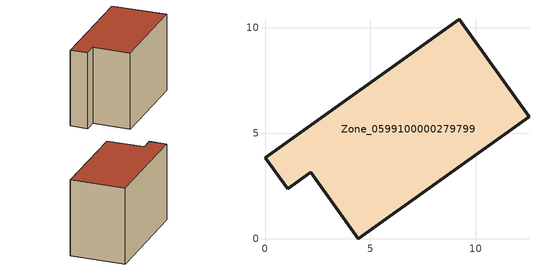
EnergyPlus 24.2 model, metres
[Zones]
Zone_0599100000279799
 floor ground (C_G): 2.16,3.15 1.07,2.37 0,3.85 9.22,10.42 12.52,5.79 4.41,0 z0
 wall outside (C_F): 9.22,10.42 0,3.85 1.07,2.37 2.16,3.15 4.41,0 12.52,5.79 9.22,10.42 z0:7.99
 roof outside (C_R): 4.41,0 12.52,5.79 9.22,10.42 0,3.85 1.07,2.37 2.16,3.15 z7.99
[BUILDING]
Pand.0599100000279799: North Axis=0; Terrain=City; Loads Convergence Tolerance Value=0.04; Temperature Convergence Tolerance Value=0.4; Solar Distribution=FullExterior; Maximum Number of Warmup Days=25; Minimum Number of Warmup Days=1
[Site:Location]
Rotterdam.The.Hague.AP_ZH_NLD Design_Conditions: Latitude=51.96; Longitude=4.45; Time Zone=1; Elevation=-4.5
[SITE:GROUNDTEMPERATURE:BUILDINGSURFACE]
18, 18, 18, 18, 18, 18, 18, 18, 18, 18, 18, 18
[MATERIAL] Thermal Absorptance=0.9; Solar Absorptance=0.7; Visible Absorptance=0.7
Name | Roughness | Thickness | Conductivity | Density | Specific Heat
G.TI.1975-1991 | MediumSmooth | 0.15 | 0.288461 | 540 | 1210
F.TI.1975-1991 | Rough | 0.3 | 0.230769 | 1920 | 840
R.TI.1975-1991 | MediumRough | 0.2 | 0.153846 | 1500 | 1000
[CONSTRUCTION]
C_G: G.TI.1975-1991
C_F: F.TI.1975-1991
C_R: R.TI.1975-1991
[ZONE]
Zone_0599100000279799: Type=1; Multiplier=1; Ceiling Height=Autocalculate; Volume=Autocalculate; Floor Area=autocalculate; Part of Total Floor Area=Yes
[ZONEINFILTRATION:DESIGNFLOWRATE]
Infil_Zone_0599100000279799: Zone or ZoneList or Space or SpaceList=Zone_0599100000279799; Schedule=AlwaysOn; Design Flow Rate Calculation Method=Flow/Area; Flow Rate per Floor Area=0.003; Constant Term Coefficient=1; Temperature Term Coefficient=0; Velocity Term Coefficient=0; Velocity Squared Term Coefficient=0
[HVACTEMPLATE:ZONE:IDEALLOADSAIRSYSTEM]
Zone_0599100000279799: Maximum Heating Supply Air Temperature=50; Minimum Cooling Supply Air Temperature=13; Maximum Heating Supply Air Humidity Ratio=0.0156; Minimum Cooling Supply Air Humidity Ratio=0.0077; Heating Limit=NoLimit; Cooling Limit=NoLimit; Dehumidification Control Type=ConstantSensibleHeatRatio; Cooling Sensible Heat Ratio=0.7; Dehumidification Setpoint=60; Humidification Control Type=None; Humidification Setpoint=30; Outdoor Air Method=None; Outdoor Air Flow Rate per Person=0.00944; Outdoor Air Flow Rate per Zone Floor Area=0; Outdoor Air Flow Rate per Zone=0; Demand Controlled Ventilation Type=None; Outdoor Air Economizer Type=NoEconomizer; Heat Recovery Type=None; Sensible Heat Recovery Effectiveness=0.7; Latent Heat Recovery Effectiveness=0.65
[ZONECONTROL:THERMOSTAT]
ThermostatControl_Zone_0599100000279799: Zone or ZoneList=Zone_0599100000279799; Control Type Schedule=DualSetpointControlType; Control 1=Thermostat_Zone_0599100000279799; Temperature Difference Between Cutout And Setpoint=0
[THERMOSTATSETPOINT:DUALSETPOINT]
Thermostat_Zone_0599100000279799: Heating Setpoint Temperature Schedule=HeatingSetpoint_Zone_0599100000279799; Cooling Setpoint Temperature Schedule=CoolingSetpoint_Zone_0599100000279799
[SCHEDULE:COMPACT]
HeatingSetpoint_Zone_0599100000279799: Through: 12/31, For: AllDays, Until: 24:00, 21
CoolingSetpoint_Zone_0599100000279799: Through: 12/31, For: AllDays, Until: 24:00, 24
DualSetpointControlType: Through: 12/31, For: AllDays, Until: 24:00, 4
AlwaysOn: Through: 12/31, For: AllDays, Until: 24:00, 1
